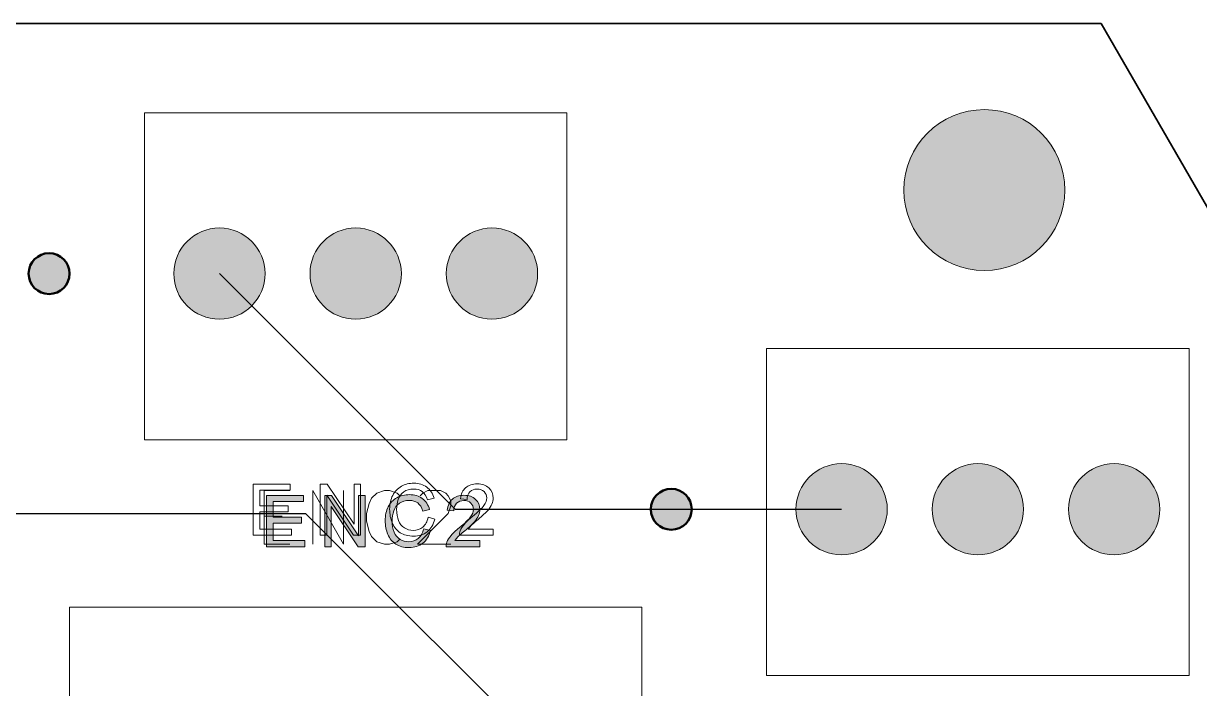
# Model space of a CAD drawing. Header units: inches. Extents: x 0.01 to 2.37, y 0.18 to 2.22.
# Drawn here: x 0.988 to 1.851, y 1.736 to 2.224 of the extents above; entities that cross this region are included whole.
import ezdxf

# ---------------------------------------------------------------- set-up
doc = ezdxf.new("R2010")
doc.units = ezdxf.units.IN
doc.header["$MEASUREMENT"] = 0
doc.layers.add('Layer 1', color=7, linetype='Continuous', lineweight=0)

# ---------------------------------------------------------------- blocks, each defined once
blk = doc.blocks.new('Block_19')
at = {"layer": 'Layer 1', "transparency": 33554687}
h = blk.add_hatch(color=7, dxfattribs=at)
h.dxf.hatch_style = 2
edge = h.paths.add_edge_path()
edge.add_spline(control_points=[(1.13149, 2.04045), (1.13149, 2.04045), (1.30456, 1.86739), (1.30456, 1.86739)], knot_values=[0, 0, 0, 0, 1, 1, 1, 1], degree=3, periodic=0)
edge.add_line((1.30456, 1.86739), (1.13149, 2.04045))
h = blk.add_hatch(color=7, dxfattribs=at)
h.dxf.hatch_style = 2
edge = h.paths.add_edge_path()
edge.add_spline(control_points=[(0.7972, 1.86432), (0.7972, 1.86432), (1.19458, 1.86432), (1.19458, 1.86432)], knot_values=[0, 0, 0, 0, 1, 1, 1, 1], degree=3, periodic=0)
edge.add_line((1.19458, 1.86432), (0.7972, 1.86432))
h = blk.add_hatch(color=7, dxfattribs=at)
h.dxf.hatch_style = 2
edge = h.paths.add_edge_path()
edge.add_spline(control_points=[(1.19458, 1.86432), (1.19458, 1.86432), (1.38149, 1.67741), (1.38149, 1.67741)], knot_values=[0, 0, 0, 0, 1, 1, 1, 1], degree=3, periodic=0)
edge.add_line((1.38149, 1.67741), (1.19458, 1.86432))
h = blk.add_hatch(color=7, dxfattribs=at)
h.dxf.hatch_style = 2
edge = h.paths.add_edge_path()
edge.add_spline(control_points=[(1.30456, 1.86739), (1.30456, 1.86739), (1.58807, 1.86739), (1.58807, 1.86739)], knot_values=[0, 0, 0, 0, 1, 1, 1, 1], degree=3, periodic=0)
edge.add_line((1.58807, 1.86739), (1.30456, 1.86739))
at = {"layer": 'Layer 1', "color": 7, "lineweight": 25}
for points in [[(1.13149, 2.04045), (1.13149, 2.04045), (1.30456, 1.86739), (1.30456, 1.86739)], [(0.7972, 1.86432), (0.7972, 1.86432), (1.19458, 1.86432), (1.19458, 1.86432)], [(1.19458, 1.86432), (1.19458, 1.86432), (1.38149, 1.67741), (1.38149, 1.67741)], [(1.30456, 1.86739), (1.30456, 1.86739), (1.58807, 1.86739), (1.58807, 1.86739)]]:
    blk.add_open_spline(points, degree=3, dxfattribs=at)
blk = doc.blocks.new('Block_1')
at = {"layer": 'Layer 1', "transparency": 33554687}
h = blk.add_hatch(color=7, dxfattribs=at)
h.dxf.hatch_style = 2
edge = h.paths.add_edge_path()
edge.add_arc((1.13149, 2.04045), 0.0335, 0, 360)
h = blk.add_hatch(color=7, dxfattribs=at)
h.dxf.hatch_style = 2
edge = h.paths.add_edge_path()
edge.add_arc((1.23149, 2.04045), 0.0335, 0, 360)
h = blk.add_hatch(color=7, dxfattribs=at)
h.dxf.hatch_style = 2
edge = h.paths.add_edge_path()
edge.add_arc((1.33149, 2.04045), 0.0335, 0, 360)
h = blk.add_hatch(color=7, dxfattribs=at)
h.dxf.hatch_style = 2
edge = h.paths.add_edge_path()
edge.add_arc((1.58807, 1.86739), 0.0335, 0, 360)
h = blk.add_hatch(color=7, dxfattribs=at)
h.dxf.hatch_style = 2
edge = h.paths.add_edge_path()
edge.add_arc((1.68807, 1.86739), 0.0335, 0, 360)
h = blk.add_hatch(color=7, dxfattribs=at)
h.dxf.hatch_style = 2
edge = h.paths.add_edge_path()
edge.add_arc((1.78807, 1.86739), 0.0335, 0, 360)
at = {"layer": 'Layer 1'}
for centre in [(1.13149, 2.04045), (1.23149, 2.04045), (1.33149, 2.04045), (1.58807, 1.86739), (1.68807, 1.86739), (1.78807, 1.86739)]:
    blk.add_circle(centre, 0.0335, dxfattribs=at)
blk.add_blockref('Block_19', (0, 0), dxfattribs=at)
blk = doc.blocks.new('Block_43')
at = {"layer": 'Layer 1', "transparency": 33554687}
h = blk.add_hatch(color=7, dxfattribs=at)
h.dxf.hatch_style = 2
edge = h.paths.add_edge_path()
edge.add_spline(control_points=[(1.16604, 1.83993), (1.16604, 1.83993), (1.16604, 1.8775), (1.16604, 1.8775), (1.16604, 1.8775), (1.19321, 1.8775), (1.19321, 1.8775), (1.19321, 1.8775), (1.19321, 1.87307), (1.19321, 1.87307), (1.19321, 1.87307), (1.17102, 1.87307), (1.17102, 1.87307), (1.17102, 1.87307), (1.17102, 1.86156), (1.17102, 1.86156), (1.17102, 1.86156), (1.1918, 1.86156), (1.1918, 1.86156), (1.1918, 1.86156), (1.1918, 1.85715), (1.1918, 1.85715), (1.1918, 1.85715), (1.17102, 1.85715), (1.17102, 1.85715), (1.17102, 1.85715), (1.17102, 1.84436), (1.17102, 1.84436), (1.17102, 1.84436), (1.19408, 1.84436), (1.19408, 1.84436), (1.19408, 1.84436), (1.19408, 1.83993), (1.19408, 1.83993), (1.19408, 1.83993), (1.16604, 1.83993), (1.16604, 1.83993)], knot_values=[0, 0, 0, 0, 1, 1, 1, 2, 2, 2, 3, 3, 3, 4, 4, 4, 5, 5, 5, 6, 6, 6, 7, 7, 7, 8, 8, 8, 9, 9, 9, 10, 10, 10, 11, 11, 11, 12, 12, 12, 12], degree=3, periodic=0)
h = blk.add_hatch(color=7, dxfattribs=at)
h.dxf.hatch_style = 2
edge = h.paths.add_edge_path()
edge.add_spline(control_points=[(1.20875, 1.83993), (1.20875, 1.83993), (1.20875, 1.8775), (1.20875, 1.8775), (1.20875, 1.8775), (1.21385, 1.8775), (1.21385, 1.8775), (1.21385, 1.8775), (1.23359, 1.848), (1.23359, 1.848), (1.23359, 1.848), (1.23359, 1.8775), (1.23359, 1.8775), (1.23359, 1.8775), (1.23835, 1.8775), (1.23835, 1.8775), (1.23835, 1.8775), (1.23835, 1.83993), (1.23835, 1.83993), (1.23835, 1.83993), (1.23325, 1.83993), (1.23325, 1.83993), (1.23325, 1.83993), (1.21351, 1.86945), (1.21351, 1.86945), (1.21351, 1.86945), (1.21351, 1.83993), (1.21351, 1.83993), (1.21351, 1.83993), (1.20875, 1.83993), (1.20875, 1.83993)], knot_values=[0, 0, 0, 0, 1, 1, 1, 2, 2, 2, 3, 3, 3, 4, 4, 4, 5, 5, 5, 6, 6, 6, 7, 7, 7, 8, 8, 8, 9, 9, 9, 10, 10, 10, 10], degree=3, periodic=0)
h = blk.add_hatch(color=7, dxfattribs=at)
h.dxf.hatch_style = 2
edge = h.paths.add_edge_path()
edge.add_spline(control_points=[(1.28137, 1.8531), (1.28137, 1.8531), (1.28635, 1.85184), (1.28635, 1.85184), (1.28531, 1.84776), (1.28343, 1.84465), (1.28072, 1.8425), (1.27801, 1.84036), (1.2747, 1.83929), (1.27079, 1.83929), (1.26674, 1.83929), (1.26344, 1.84011), (1.2609, 1.84176), (1.25837, 1.84341), (1.25644, 1.84579), (1.25511, 1.84893), (1.2538, 1.85205), (1.25313, 1.85541), (1.25313, 1.859), (1.25313, 1.86291), (1.25388, 1.86632), (1.25537, 1.86924), (1.25686, 1.87215), (1.25899, 1.87436), (1.26176, 1.87588), (1.26451, 1.87739), (1.26755, 1.87814), (1.27086, 1.87814), (1.27463, 1.87814), (1.27779, 1.87719), (1.28035, 1.87527), (1.28292, 1.87336), (1.2847, 1.87067), (1.28571, 1.8672), (1.28571, 1.8672), (1.28082, 1.86604), (1.28082, 1.86604), (1.27993, 1.86878), (1.27867, 1.87077), (1.27702, 1.87202), (1.27536, 1.87327), (1.27327, 1.87389), (1.27077, 1.87389), (1.26788, 1.87389), (1.26546, 1.8732), (1.26352, 1.87181), (1.26158, 1.87043), (1.26023, 1.86857), (1.25944, 1.86624), (1.25865, 1.86391), (1.25826, 1.8615), (1.25826, 1.85902), (1.25826, 1.85582), (1.25872, 1.85304), (1.25966, 1.85066), (1.26058, 1.84827), (1.26203, 1.84649), (1.264, 1.84531), (1.26596, 1.84413), (1.26809, 1.84354), (1.27039, 1.84354), (1.27317, 1.84354), (1.27553, 1.84434), (1.27745, 1.84595), (1.27938, 1.84756), (1.28069, 1.84994), (1.28137, 1.8531)], knot_values=[0, 0, 0, 0, 1, 1, 1, 2, 2, 2, 3, 3, 3, 4, 4, 4, 5, 5, 5, 6, 6, 6, 7, 7, 7, 8, 8, 8, 9, 9, 9, 10, 10, 10, 11, 11, 11, 12, 12, 12, 13, 13, 13, 14, 14, 14, 15, 15, 15, 16, 16, 16, 17, 17, 17, 18, 18, 18, 19, 19, 19, 20, 20, 20, 21, 21, 21, 22, 22, 22, 22], degree=3, periodic=0)
h = blk.add_hatch(color=7, dxfattribs=at)
h.dxf.hatch_style = 2
edge = h.paths.add_edge_path()
edge.add_spline(control_points=[(1.3227, 1.84436), (1.3227, 1.84436), (1.3227, 1.83993), (1.3227, 1.83993), (1.3227, 1.83993), (1.29787, 1.83993), (1.29787, 1.83993), (1.29784, 1.84104), (1.29801, 1.8421), (1.29841, 1.84313), (1.29903, 1.84482), (1.30005, 1.84649), (1.30145, 1.84813), (1.30283, 1.84977), (1.30485, 1.85167), (1.30748, 1.85382), (1.31156, 1.85717), (1.31432, 1.85982), (1.31576, 1.86178), (1.31719, 1.86373), (1.31791, 1.86558), (1.31791, 1.86733), (1.31791, 1.86916), (1.31726, 1.8707), (1.31595, 1.87195), (1.31464, 1.87321), (1.31293, 1.87384), (1.31083, 1.87384), (1.30862, 1.87384), (1.30684, 1.87317), (1.3055, 1.87184), (1.30417, 1.87051), (1.30349, 1.86866), (1.30348, 1.8663), (1.30348, 1.8663), (1.29873, 1.86679), (1.29873, 1.86679), (1.29906, 1.87032), (1.30028, 1.87302), (1.30241, 1.87487), (1.30452, 1.87673), (1.30737, 1.87765), (1.31094, 1.87765), (1.31455, 1.87765), (1.3174, 1.87666), (1.3195, 1.87466), (1.3216, 1.87266), (1.32266, 1.87018), (1.32266, 1.86722), (1.32266, 1.86572), (1.32235, 1.86424), (1.32172, 1.86279), (1.32111, 1.86134), (1.3201, 1.85981), (1.31867, 1.8582), (1.31723, 1.8566), (1.31487, 1.85439), (1.31155, 1.85159), (1.30878, 1.84927), (1.30701, 1.84769), (1.30622, 1.84686), (1.30543, 1.84603), (1.30478, 1.8452), (1.30428, 1.84436), (1.30428, 1.84436), (1.3227, 1.84436), (1.3227, 1.84436)], knot_values=[0, 0, 0, 0, 1, 1, 1, 2, 2, 2, 3, 3, 3, 4, 4, 4, 5, 5, 5, 6, 6, 6, 7, 7, 7, 8, 8, 8, 9, 9, 9, 10, 10, 10, 11, 11, 11, 12, 12, 12, 13, 13, 13, 14, 14, 14, 15, 15, 15, 16, 16, 16, 17, 17, 17, 18, 18, 18, 19, 19, 19, 20, 20, 20, 21, 21, 21, 22, 22, 22, 22], degree=3, periodic=0)
at = {"layer": 'Layer 1'}
for points, knots in [([(1.16604, 1.83993), (1.16604, 1.83993), (1.16604, 1.8775), (1.16604, 1.8775), (1.16604, 1.8775), (1.19321, 1.8775), (1.19321, 1.8775), (1.19321, 1.8775), (1.19321, 1.87307), (1.19321, 1.87307), (1.19321, 1.87307), (1.17102, 1.87307), (1.17102, 1.87307), (1.17102, 1.87307), (1.17102, 1.86156), (1.17102, 1.86156), (1.17102, 1.86156), (1.1918, 1.86156), (1.1918, 1.86156), (1.1918, 1.86156), (1.1918, 1.85715), (1.1918, 1.85715), (1.1918, 1.85715), (1.17102, 1.85715), (1.17102, 1.85715), (1.17102, 1.85715), (1.17102, 1.84436), (1.17102, 1.84436), (1.17102, 1.84436), (1.19408, 1.84436), (1.19408, 1.84436), (1.19408, 1.84436), (1.19408, 1.83993), (1.19408, 1.83993), (1.19408, 1.83993), (1.16604, 1.83993), (1.16604, 1.83993)], [0, 0, 0, 0, 1, 1, 1, 2, 2, 2, 3, 3, 3, 4, 4, 4, 5, 5, 5, 6, 6, 6, 7, 7, 7, 8, 8, 8, 9, 9, 9, 10, 10, 10, 11, 11, 11, 12, 12, 12, 12]), ([(1.20875, 1.83993), (1.20875, 1.83993), (1.20875, 1.8775), (1.20875, 1.8775), (1.20875, 1.8775), (1.21385, 1.8775), (1.21385, 1.8775), (1.21385, 1.8775), (1.23359, 1.848), (1.23359, 1.848), (1.23359, 1.848), (1.23359, 1.8775), (1.23359, 1.8775), (1.23359, 1.8775), (1.23835, 1.8775), (1.23835, 1.8775), (1.23835, 1.8775), (1.23835, 1.83993), (1.23835, 1.83993), (1.23835, 1.83993), (1.23325, 1.83993), (1.23325, 1.83993), (1.23325, 1.83993), (1.21351, 1.86945), (1.21351, 1.86945), (1.21351, 1.86945), (1.21351, 1.83993), (1.21351, 1.83993), (1.21351, 1.83993), (1.20875, 1.83993), (1.20875, 1.83993)], [0, 0, 0, 0, 1, 1, 1, 2, 2, 2, 3, 3, 3, 4, 4, 4, 5, 5, 5, 6, 6, 6, 7, 7, 7, 8, 8, 8, 9, 9, 9, 10, 10, 10, 10]), ([(1.28137, 1.8531), (1.28137, 1.8531), (1.28635, 1.85184), (1.28635, 1.85184), (1.28531, 1.84776), (1.28343, 1.84465), (1.28072, 1.8425), (1.27801, 1.84036), (1.2747, 1.83929), (1.27079, 1.83929), (1.26674, 1.83929), (1.26344, 1.84011), (1.2609, 1.84176), (1.25837, 1.84341), (1.25644, 1.84579), (1.25511, 1.84893), (1.2538, 1.85205), (1.25313, 1.85541), (1.25313, 1.859), (1.25313, 1.86291), (1.25388, 1.86632), (1.25537, 1.86924), (1.25686, 1.87215), (1.25899, 1.87436), (1.26176, 1.87588), (1.26451, 1.87739), (1.26755, 1.87814), (1.27086, 1.87814), (1.27463, 1.87814), (1.27779, 1.87719), (1.28035, 1.87527), (1.28292, 1.87336), (1.2847, 1.87067), (1.28571, 1.8672), (1.28571, 1.8672), (1.28082, 1.86604), (1.28082, 1.86604), (1.27993, 1.86878), (1.27867, 1.87077), (1.27702, 1.87202), (1.27536, 1.87327), (1.27327, 1.87389), (1.27077, 1.87389), (1.26788, 1.87389), (1.26546, 1.8732), (1.26352, 1.87181), (1.26158, 1.87043), (1.26023, 1.86857), (1.25944, 1.86624), (1.25865, 1.86391), (1.25826, 1.8615), (1.25826, 1.85902), (1.25826, 1.85582), (1.25872, 1.85304), (1.25966, 1.85066), (1.26058, 1.84827), (1.26203, 1.84649), (1.264, 1.84531), (1.26596, 1.84413), (1.26809, 1.84354), (1.27039, 1.84354), (1.27317, 1.84354), (1.27553, 1.84434), (1.27745, 1.84595), (1.27938, 1.84756), (1.28069, 1.84994), (1.28137, 1.8531)], [0, 0, 0, 0, 1, 1, 1, 2, 2, 2, 3, 3, 3, 4, 4, 4, 5, 5, 5, 6, 6, 6, 7, 7, 7, 8, 8, 8, 9, 9, 9, 10, 10, 10, 11, 11, 11, 12, 12, 12, 13, 13, 13, 14, 14, 14, 15, 15, 15, 16, 16, 16, 17, 17, 17, 18, 18, 18, 19, 19, 19, 20, 20, 20, 21, 21, 21, 22, 22, 22, 22]), ([(1.3227, 1.84436), (1.3227, 1.84436), (1.3227, 1.83993), (1.3227, 1.83993), (1.3227, 1.83993), (1.29787, 1.83993), (1.29787, 1.83993), (1.29784, 1.84104), (1.29801, 1.8421), (1.29841, 1.84313), (1.29903, 1.84482), (1.30005, 1.84649), (1.30145, 1.84813), (1.30283, 1.84977), (1.30485, 1.85167), (1.30748, 1.85382), (1.31156, 1.85717), (1.31432, 1.85982), (1.31576, 1.86178), (1.31719, 1.86373), (1.31791, 1.86558), (1.31791, 1.86733), (1.31791, 1.86916), (1.31726, 1.8707), (1.31595, 1.87195), (1.31464, 1.87321), (1.31293, 1.87384), (1.31083, 1.87384), (1.30862, 1.87384), (1.30684, 1.87317), (1.3055, 1.87184), (1.30417, 1.87051), (1.30349, 1.86866), (1.30348, 1.8663), (1.30348, 1.8663), (1.29873, 1.86679), (1.29873, 1.86679), (1.29906, 1.87032), (1.30028, 1.87302), (1.30241, 1.87487), (1.30452, 1.87673), (1.30737, 1.87765), (1.31094, 1.87765), (1.31455, 1.87765), (1.3174, 1.87666), (1.3195, 1.87466), (1.3216, 1.87266), (1.32266, 1.87018), (1.32266, 1.86722), (1.32266, 1.86572), (1.32235, 1.86424), (1.32172, 1.86279), (1.32111, 1.86134), (1.3201, 1.85981), (1.31867, 1.8582), (1.31723, 1.8566), (1.31487, 1.85439), (1.31155, 1.85159), (1.30878, 1.84927), (1.30701, 1.84769), (1.30622, 1.84686), (1.30543, 1.84603), (1.30478, 1.8452), (1.30428, 1.84436), (1.30428, 1.84436), (1.3227, 1.84436), (1.3227, 1.84436)], [0, 0, 0, 0, 1, 1, 1, 2, 2, 2, 3, 3, 3, 4, 4, 4, 5, 5, 5, 6, 6, 6, 7, 7, 7, 8, 8, 8, 9, 9, 9, 10, 10, 10, 11, 11, 11, 12, 12, 12, 13, 13, 13, 14, 14, 14, 15, 15, 15, 16, 16, 16, 17, 17, 17, 18, 18, 18, 19, 19, 19, 20, 20, 20, 21, 21, 21, 22, 22, 22, 22])]:
    blk.add_open_spline(points, degree=3, knots=knots, dxfattribs=at)
blk = doc.blocks.new('Block_42')
at = {"layer": 'Layer 1'}
blk.add_blockref('Block_43', (0, 0), dxfattribs=at)
blk = doc.blocks.new('Block_45')
at = {"layer": 'Layer 1', "color": 7, "lineweight": 15}
for points, knots in [([(1.15628, 1.84831), (1.15628, 1.84831), (1.15628, 1.88589), (1.15628, 1.88589), (1.15628, 1.88589), (1.18344, 1.88589), (1.18344, 1.88589), (1.18344, 1.88589), (1.18344, 1.88145), (1.18344, 1.88145), (1.18344, 1.88145), (1.16125, 1.88145), (1.16125, 1.88145), (1.16125, 1.88145), (1.16125, 1.86994), (1.16125, 1.86994), (1.16125, 1.86994), (1.18203, 1.86994), (1.18203, 1.86994), (1.18203, 1.86994), (1.18203, 1.86554), (1.18203, 1.86554), (1.18203, 1.86554), (1.16125, 1.86554), (1.16125, 1.86554), (1.16125, 1.86554), (1.16125, 1.85274), (1.16125, 1.85274), (1.16125, 1.85274), (1.18431, 1.85274), (1.18431, 1.85274), (1.18431, 1.85274), (1.18431, 1.84831), (1.18431, 1.84831), (1.18431, 1.84831), (1.15628, 1.84831), (1.15628, 1.84831)], [0, 0, 0, 0, 1, 1, 1, 2, 2, 2, 3, 3, 3, 4, 4, 4, 5, 5, 5, 6, 6, 6, 7, 7, 7, 8, 8, 8, 9, 9, 9, 10, 10, 10, 11, 11, 11, 12, 12, 12, 12]), ([(1.2055, 1.84831), (1.2055, 1.84831), (1.2055, 1.88589), (1.2055, 1.88589), (1.2055, 1.88589), (1.2106, 1.88589), (1.2106, 1.88589), (1.2106, 1.88589), (1.23033, 1.85639), (1.23033, 1.85639), (1.23033, 1.85639), (1.23033, 1.88589), (1.23033, 1.88589), (1.23033, 1.88589), (1.23509, 1.88589), (1.23509, 1.88589), (1.23509, 1.88589), (1.23509, 1.84831), (1.23509, 1.84831), (1.23509, 1.84831), (1.22999, 1.84831), (1.22999, 1.84831), (1.22999, 1.84831), (1.21026, 1.87784), (1.21026, 1.87784), (1.21026, 1.87784), (1.21026, 1.84831), (1.21026, 1.84831), (1.21026, 1.84831), (1.2055, 1.84831), (1.2055, 1.84831)], [0, 0, 0, 0, 1, 1, 1, 2, 2, 2, 3, 3, 3, 4, 4, 4, 5, 5, 5, 6, 6, 6, 7, 7, 7, 8, 8, 8, 9, 9, 9, 10, 10, 10, 10]), ([(1.28463, 1.86149), (1.28463, 1.86149), (1.28961, 1.86023), (1.28961, 1.86023), (1.28856, 1.85614), (1.28669, 1.85303), (1.28398, 1.85089), (1.28126, 1.84874), (1.27795, 1.84767), (1.27405, 1.84767), (1.26999, 1.84767), (1.2667, 1.84849), (1.26416, 1.85014), (1.26162, 1.85179), (1.2597, 1.85418), (1.25837, 1.85731), (1.25705, 1.86044), (1.25639, 1.86379), (1.25639, 1.86738), (1.25639, 1.87129), (1.25713, 1.8747), (1.25863, 1.87762), (1.26012, 1.88053), (1.26225, 1.88275), (1.26501, 1.88426), (1.26777, 1.88577), (1.27081, 1.88652), (1.27412, 1.88652), (1.27789, 1.88652), (1.28105, 1.88557), (1.28361, 1.88366), (1.28617, 1.88174), (1.28795, 1.87905), (1.28897, 1.87558), (1.28897, 1.87558), (1.28407, 1.87443), (1.28407, 1.87443), (1.28319, 1.87716), (1.28193, 1.87915), (1.28027, 1.8804), (1.27862, 1.88165), (1.27653, 1.88227), (1.27402, 1.88227), (1.27113, 1.88227), (1.26872, 1.88158), (1.26678, 1.8802), (1.26484, 1.87881), (1.26348, 1.87696), (1.2627, 1.87462), (1.26191, 1.87229), (1.26152, 1.86988), (1.26152, 1.86741), (1.26152, 1.86421), (1.26198, 1.86142), (1.26291, 1.85904), (1.26383, 1.85665), (1.26529, 1.85487), (1.26725, 1.85369), (1.26922, 1.85251), (1.27135, 1.85192), (1.27364, 1.85192), (1.27642, 1.85192), (1.27878, 1.85272), (1.28071, 1.85433), (1.28263, 1.85594), (1.28395, 1.85832), (1.28463, 1.86149)], [0, 0, 0, 0, 1, 1, 1, 2, 2, 2, 3, 3, 3, 4, 4, 4, 5, 5, 5, 6, 6, 6, 7, 7, 7, 8, 8, 8, 9, 9, 9, 10, 10, 10, 11, 11, 11, 12, 12, 12, 13, 13, 13, 14, 14, 14, 15, 15, 15, 16, 16, 16, 17, 17, 17, 18, 18, 18, 19, 19, 19, 20, 20, 20, 21, 21, 21, 22, 22, 22, 22]), ([(1.33247, 1.85274), (1.33247, 1.85274), (1.33247, 1.84831), (1.33247, 1.84831), (1.33247, 1.84831), (1.30763, 1.84831), (1.30763, 1.84831), (1.3076, 1.84942), (1.30778, 1.85049), (1.30817, 1.85151), (1.3088, 1.85321), (1.30981, 1.85487), (1.31121, 1.85651), (1.31259, 1.85815), (1.31462, 1.86005), (1.31725, 1.8622), (1.32133, 1.86555), (1.32408, 1.8682), (1.32552, 1.87016), (1.32696, 1.87211), (1.32768, 1.87396), (1.32768, 1.87571), (1.32768, 1.87754), (1.32703, 1.87908), (1.32571, 1.88033), (1.32441, 1.88159), (1.3227, 1.88222), (1.3206, 1.88222), (1.31839, 1.88222), (1.31661, 1.88155), (1.31527, 1.88022), (1.31394, 1.87889), (1.31326, 1.87704), (1.31325, 1.87468), (1.31325, 1.87468), (1.3085, 1.87517), (1.3085, 1.87517), (1.30882, 1.87871), (1.31005, 1.8814), (1.31217, 1.88326), (1.31429, 1.88511), (1.31714, 1.88604), (1.32071, 1.88604), (1.32431, 1.88604), (1.32716, 1.88504), (1.32926, 1.88304), (1.33137, 1.88104), (1.33242, 1.87856), (1.33242, 1.87561), (1.33242, 1.8741), (1.33211, 1.87262), (1.33149, 1.87117), (1.33088, 1.86972), (1.32986, 1.86819), (1.32844, 1.86659), (1.327, 1.86498), (1.32464, 1.86277), (1.32132, 1.85997), (1.31855, 1.85765), (1.31677, 1.85607), (1.31599, 1.85524), (1.3152, 1.85441), (1.31455, 1.85358), (1.31405, 1.85274), (1.31405, 1.85274), (1.33247, 1.85274), (1.33247, 1.85274)], [0, 0, 0, 0, 1, 1, 1, 2, 2, 2, 3, 3, 3, 4, 4, 4, 5, 5, 5, 6, 6, 6, 7, 7, 7, 8, 8, 8, 9, 9, 9, 10, 10, 10, 11, 11, 11, 12, 12, 12, 13, 13, 13, 14, 14, 14, 15, 15, 15, 16, 16, 16, 17, 17, 17, 18, 18, 18, 19, 19, 19, 20, 20, 20, 21, 21, 21, 22, 22, 22, 22])]:
    blk.add_open_spline(points, degree=3, knots=knots, dxfattribs=at)
blk = doc.blocks.new('Block_44')
at = {"layer": 'Layer 1'}
blk.add_blockref('Block_45', (0, 0), dxfattribs=at)
blk = doc.blocks.new('Block_46')
at = {"layer": 'Layer 1', "transparency": 33554687}
h = blk.add_hatch(color=7, dxfattribs=at)
h.dxf.hatch_style = 2
edge = h.paths.add_edge_path()
edge.add_spline(control_points=[(1.16442, 1.84169), (1.16442, 1.84169), (1.16442, 1.88106), (1.16442, 1.88106)], knot_values=[0, 0, 0, 0, 1, 1, 1, 1], degree=3, periodic=0)
edge.add_line((1.16442, 1.88106), (1.16442, 1.84169))
h = blk.add_hatch(color=7, dxfattribs=at)
h.dxf.hatch_style = 2
edge = h.paths.add_edge_path()
edge.add_spline(control_points=[(1.16442, 1.88106), (1.16442, 1.88106), (1.18317, 1.88106), (1.18317, 1.88106)], knot_values=[0, 0, 0, 0, 1, 1, 1, 1], degree=3, periodic=0)
edge.add_line((1.18317, 1.88106), (1.16442, 1.88106))
h = blk.add_hatch(color=7, dxfattribs=at)
h.dxf.hatch_style = 2
edge = h.paths.add_edge_path()
edge.add_spline(control_points=[(1.20004, 1.84169), (1.20004, 1.84169), (1.20004, 1.88106), (1.20004, 1.88106)], knot_values=[0, 0, 0, 0, 1, 1, 1, 1], degree=3, periodic=0)
edge.add_line((1.20004, 1.88106), (1.20004, 1.84169))
h = blk.add_hatch(color=7, dxfattribs=at)
h.dxf.hatch_style = 2
edge = h.paths.add_edge_path()
edge.add_spline(control_points=[(1.20004, 1.88106), (1.20004, 1.88106), (1.22254, 1.84169), (1.22254, 1.84169)], knot_values=[0, 0, 0, 0, 1, 1, 1, 1], degree=3, periodic=0)
edge.add_line((1.22254, 1.84169), (1.20004, 1.88106))
h = blk.add_hatch(color=7, dxfattribs=at)
h.dxf.hatch_style = 2
edge = h.paths.add_edge_path()
edge.add_spline(control_points=[(1.22254, 1.84169), (1.22254, 1.84169), (1.22254, 1.88106), (1.22254, 1.88106)], knot_values=[0, 0, 0, 0, 1, 1, 1, 1], degree=3, periodic=0)
edge.add_line((1.22254, 1.88106), (1.22254, 1.84169))
h = blk.add_hatch(color=7, dxfattribs=at)
h.dxf.hatch_style = 2
edge = h.paths.add_edge_path()
edge.add_spline(control_points=[(1.24128, 1.87169), (1.24128, 1.87169), (1.24316, 1.87543), (1.24316, 1.87543)], knot_values=[0, 0, 0, 0, 1, 1, 1, 1], degree=3, periodic=0)
edge.add_line((1.24316, 1.87543), (1.24128, 1.87169))
h = blk.add_hatch(color=7, dxfattribs=at)
h.dxf.hatch_style = 2
edge = h.paths.add_edge_path()
edge.add_spline(control_points=[(1.24316, 1.87543), (1.24316, 1.87543), (1.24691, 1.87919), (1.24691, 1.87919)], knot_values=[0, 0, 0, 0, 1, 1, 1, 1], degree=3, periodic=0)
edge.add_line((1.24691, 1.87919), (1.24316, 1.87543))
h = blk.add_hatch(color=7, dxfattribs=at)
h.dxf.hatch_style = 2
edge = h.paths.add_edge_path()
edge.add_spline(control_points=[(1.24691, 1.87919), (1.24691, 1.87919), (1.25253, 1.88106), (1.25253, 1.88106)], knot_values=[0, 0, 0, 0, 1, 1, 1, 1], degree=3, periodic=0)
edge.add_line((1.25253, 1.88106), (1.24691, 1.87919))
h = blk.add_hatch(color=7, dxfattribs=at)
h.dxf.hatch_style = 2
edge = h.paths.add_edge_path()
edge.add_spline(control_points=[(1.25253, 1.88106), (1.25253, 1.88106), (1.25628, 1.88106), (1.25628, 1.88106)], knot_values=[0, 0, 0, 0, 1, 1, 1, 1], degree=3, periodic=0)
edge.add_line((1.25628, 1.88106), (1.25253, 1.88106))
h = blk.add_hatch(color=7, dxfattribs=at)
h.dxf.hatch_style = 2
edge = h.paths.add_edge_path()
edge.add_spline(control_points=[(1.25628, 1.88106), (1.25628, 1.88106), (1.26191, 1.87919), (1.26191, 1.87919)], knot_values=[0, 0, 0, 0, 1, 1, 1, 1], degree=3, periodic=0)
edge.add_line((1.26191, 1.87919), (1.25628, 1.88106))
h = blk.add_hatch(color=7, dxfattribs=at)
h.dxf.hatch_style = 2
edge = h.paths.add_edge_path()
edge.add_spline(control_points=[(1.26191, 1.87919), (1.26191, 1.87919), (1.26378, 1.87731), (1.26378, 1.87731)], knot_values=[0, 0, 0, 0, 1, 1, 1, 1], degree=3, periodic=0)
edge.add_line((1.26378, 1.87731), (1.26191, 1.87919))
h = blk.add_hatch(color=7, dxfattribs=at)
h.dxf.hatch_style = 2
edge = h.paths.add_edge_path()
edge.add_spline(control_points=[(1.27878, 1.87731), (1.27878, 1.87731), (1.28065, 1.87919), (1.28065, 1.87919)], knot_values=[0, 0, 0, 0, 1, 1, 1, 1], degree=3, periodic=0)
edge.add_line((1.28065, 1.87919), (1.27878, 1.87731))
h = blk.add_hatch(color=7, dxfattribs=at)
h.dxf.hatch_style = 2
edge = h.paths.add_edge_path()
edge.add_spline(control_points=[(1.28065, 1.87919), (1.28065, 1.87919), (1.28441, 1.88106), (1.28441, 1.88106)], knot_values=[0, 0, 0, 0, 1, 1, 1, 1], degree=3, periodic=0)
edge.add_line((1.28441, 1.88106), (1.28065, 1.87919))
h = blk.add_hatch(color=7, dxfattribs=at)
h.dxf.hatch_style = 2
edge = h.paths.add_edge_path()
edge.add_spline(control_points=[(1.28441, 1.88106), (1.28441, 1.88106), (1.29378, 1.88106), (1.29378, 1.88106)], knot_values=[0, 0, 0, 0, 1, 1, 1, 1], degree=3, periodic=0)
edge.add_line((1.29378, 1.88106), (1.28441, 1.88106))
h = blk.add_hatch(color=7, dxfattribs=at)
h.dxf.hatch_style = 2
edge = h.paths.add_edge_path()
edge.add_spline(control_points=[(1.29378, 1.88106), (1.29378, 1.88106), (1.29753, 1.87919), (1.29753, 1.87919)], knot_values=[0, 0, 0, 0, 1, 1, 1, 1], degree=3, periodic=0)
edge.add_line((1.29753, 1.87919), (1.29378, 1.88106))
h = blk.add_hatch(color=7, dxfattribs=at)
h.dxf.hatch_style = 2
edge = h.paths.add_edge_path()
edge.add_spline(control_points=[(1.29753, 1.87919), (1.29753, 1.87919), (1.2994, 1.87731), (1.2994, 1.87731)], knot_values=[0, 0, 0, 0, 1, 1, 1, 1], degree=3, periodic=0)
edge.add_line((1.2994, 1.87731), (1.29753, 1.87919))
h = blk.add_hatch(color=7, dxfattribs=at)
h.dxf.hatch_style = 2
edge = h.paths.add_edge_path()
edge.add_spline(control_points=[(1.2994, 1.87731), (1.2994, 1.87731), (1.30128, 1.87356), (1.30128, 1.87356)], knot_values=[0, 0, 0, 0, 1, 1, 1, 1], degree=3, periodic=0)
edge.add_line((1.30128, 1.87356), (1.2994, 1.87731))
h = blk.add_hatch(color=7, dxfattribs=at)
h.dxf.hatch_style = 2
edge = h.paths.add_edge_path()
edge.add_spline(control_points=[(1.30128, 1.87356), (1.30128, 1.87356), (1.30128, 1.86981), (1.30128, 1.86981)], knot_values=[0, 0, 0, 0, 1, 1, 1, 1], degree=3, periodic=0)
edge.add_line((1.30128, 1.86981), (1.30128, 1.87356))
h = blk.add_hatch(color=7, dxfattribs=at)
h.dxf.hatch_style = 2
edge = h.paths.add_edge_path()
edge.add_spline(control_points=[(1.23941, 1.86419), (1.23941, 1.86419), (1.24128, 1.87169), (1.24128, 1.87169)], knot_values=[0, 0, 0, 0, 1, 1, 1, 1], degree=3, periodic=0)
edge.add_line((1.24128, 1.87169), (1.23941, 1.86419))
h = blk.add_hatch(color=7, dxfattribs=at)
h.dxf.hatch_style = 2
edge = h.paths.add_edge_path()
edge.add_spline(control_points=[(1.23941, 1.85856), (1.23941, 1.85856), (1.23941, 1.86419), (1.23941, 1.86419)], knot_values=[0, 0, 0, 0, 1, 1, 1, 1], degree=3, periodic=0)
edge.add_line((1.23941, 1.86419), (1.23941, 1.85856))
h = blk.add_hatch(color=7, dxfattribs=at)
h.dxf.hatch_style = 2
edge = h.paths.add_edge_path()
edge.add_spline(control_points=[(1.2994, 1.86419), (1.2994, 1.86419), (1.27691, 1.84169), (1.27691, 1.84169)], knot_values=[0, 0, 0, 0, 1, 1, 1, 1], degree=3, periodic=0)
edge.add_line((1.27691, 1.84169), (1.2994, 1.86419))
h = blk.add_hatch(color=7, dxfattribs=at)
h.dxf.hatch_style = 2
edge = h.paths.add_edge_path()
edge.add_spline(control_points=[(1.30128, 1.86981), (1.30128, 1.86981), (1.2994, 1.86419), (1.2994, 1.86419)], knot_values=[0, 0, 0, 0, 1, 1, 1, 1], degree=3, periodic=0)
edge.add_line((1.2994, 1.86419), (1.30128, 1.86981))
h = blk.add_hatch(color=7, dxfattribs=at)
h.dxf.hatch_style = 2
edge = h.paths.add_edge_path()
edge.add_spline(control_points=[(1.16442, 1.86231), (1.16442, 1.86231), (1.17754, 1.86231), (1.17754, 1.86231)], knot_values=[0, 0, 0, 0, 1, 1, 1, 1], degree=3, periodic=0)
edge.add_line((1.17754, 1.86231), (1.16442, 1.86231))
h = blk.add_hatch(color=7, dxfattribs=at)
h.dxf.hatch_style = 2
edge = h.paths.add_edge_path()
edge.add_spline(control_points=[(1.24128, 1.85106), (1.24128, 1.85106), (1.23941, 1.85856), (1.23941, 1.85856)], knot_values=[0, 0, 0, 0, 1, 1, 1, 1], degree=3, periodic=0)
edge.add_line((1.23941, 1.85856), (1.24128, 1.85106))
h = blk.add_hatch(color=7, dxfattribs=at)
h.dxf.hatch_style = 2
edge = h.paths.add_edge_path()
edge.add_spline(control_points=[(1.24316, 1.84731), (1.24316, 1.84731), (1.24128, 1.85106), (1.24128, 1.85106)], knot_values=[0, 0, 0, 0, 1, 1, 1, 1], degree=3, periodic=0)
edge.add_line((1.24128, 1.85106), (1.24316, 1.84731))
h = blk.add_hatch(color=7, dxfattribs=at)
h.dxf.hatch_style = 2
edge = h.paths.add_edge_path()
edge.add_spline(control_points=[(1.24691, 1.84356), (1.24691, 1.84356), (1.24316, 1.84731), (1.24316, 1.84731)], knot_values=[0, 0, 0, 0, 1, 1, 1, 1], degree=3, periodic=0)
edge.add_line((1.24316, 1.84731), (1.24691, 1.84356))
h = blk.add_hatch(color=7, dxfattribs=at)
h.dxf.hatch_style = 2
edge = h.paths.add_edge_path()
edge.add_spline(control_points=[(1.18317, 1.84169), (1.18317, 1.84169), (1.16442, 1.84169), (1.16442, 1.84169)], knot_values=[0, 0, 0, 0, 1, 1, 1, 1], degree=3, periodic=0)
edge.add_line((1.16442, 1.84169), (1.18317, 1.84169))
h = blk.add_hatch(color=7, dxfattribs=at)
h.dxf.hatch_style = 2
edge = h.paths.add_edge_path()
edge.add_spline(control_points=[(1.25253, 1.84169), (1.25253, 1.84169), (1.24691, 1.84356), (1.24691, 1.84356)], knot_values=[0, 0, 0, 0, 1, 1, 1, 1], degree=3, periodic=0)
edge.add_line((1.24691, 1.84356), (1.25253, 1.84169))
h = blk.add_hatch(color=7, dxfattribs=at)
h.dxf.hatch_style = 2
edge = h.paths.add_edge_path()
edge.add_spline(control_points=[(1.25628, 1.84169), (1.25628, 1.84169), (1.25253, 1.84169), (1.25253, 1.84169)], knot_values=[0, 0, 0, 0, 1, 1, 1, 1], degree=3, periodic=0)
edge.add_line((1.25253, 1.84169), (1.25628, 1.84169))
h = blk.add_hatch(color=7, dxfattribs=at)
h.dxf.hatch_style = 2
edge = h.paths.add_edge_path()
edge.add_spline(control_points=[(1.26191, 1.84356), (1.26191, 1.84356), (1.25628, 1.84169), (1.25628, 1.84169)], knot_values=[0, 0, 0, 0, 1, 1, 1, 1], degree=3, periodic=0)
edge.add_line((1.25628, 1.84169), (1.26191, 1.84356))
h = blk.add_hatch(color=7, dxfattribs=at)
h.dxf.hatch_style = 2
edge = h.paths.add_edge_path()
edge.add_spline(control_points=[(1.26378, 1.84544), (1.26378, 1.84544), (1.26191, 1.84356), (1.26191, 1.84356)], knot_values=[0, 0, 0, 0, 1, 1, 1, 1], degree=3, periodic=0)
edge.add_line((1.26191, 1.84356), (1.26378, 1.84544))
h = blk.add_hatch(color=7, dxfattribs=at)
h.dxf.hatch_style = 2
edge = h.paths.add_edge_path()
edge.add_spline(control_points=[(1.27691, 1.84169), (1.27691, 1.84169), (1.30128, 1.84169), (1.30128, 1.84169)], knot_values=[0, 0, 0, 0, 1, 1, 1, 1], degree=3, periodic=0)
edge.add_line((1.30128, 1.84169), (1.27691, 1.84169))
at = {"layer": 'Layer 1', "color": 7, "lineweight": 15}
for points in [[(1.16442, 1.84169), (1.16442, 1.84169), (1.16442, 1.88106), (1.16442, 1.88106)], [(1.16442, 1.88106), (1.16442, 1.88106), (1.18317, 1.88106), (1.18317, 1.88106)], [(1.20004, 1.84169), (1.20004, 1.84169), (1.20004, 1.88106), (1.20004, 1.88106)], [(1.20004, 1.88106), (1.20004, 1.88106), (1.22254, 1.84169), (1.22254, 1.84169)], [(1.22254, 1.84169), (1.22254, 1.84169), (1.22254, 1.88106), (1.22254, 1.88106)], [(1.24128, 1.87169), (1.24128, 1.87169), (1.24316, 1.87543), (1.24316, 1.87543)], [(1.24316, 1.87543), (1.24316, 1.87543), (1.24691, 1.87919), (1.24691, 1.87919)], [(1.24691, 1.87919), (1.24691, 1.87919), (1.25253, 1.88106), (1.25253, 1.88106)], [(1.25253, 1.88106), (1.25253, 1.88106), (1.25628, 1.88106), (1.25628, 1.88106)], [(1.25628, 1.88106), (1.25628, 1.88106), (1.26191, 1.87919), (1.26191, 1.87919)], [(1.26191, 1.87919), (1.26191, 1.87919), (1.26378, 1.87731), (1.26378, 1.87731)], [(1.27878, 1.87731), (1.27878, 1.87731), (1.28065, 1.87919), (1.28065, 1.87919)], [(1.28065, 1.87919), (1.28065, 1.87919), (1.28441, 1.88106), (1.28441, 1.88106)], [(1.28441, 1.88106), (1.28441, 1.88106), (1.29378, 1.88106), (1.29378, 1.88106)], [(1.29378, 1.88106), (1.29378, 1.88106), (1.29753, 1.87919), (1.29753, 1.87919)], [(1.29753, 1.87919), (1.29753, 1.87919), (1.2994, 1.87731), (1.2994, 1.87731)], [(1.2994, 1.87731), (1.2994, 1.87731), (1.30128, 1.87356), (1.30128, 1.87356)], [(1.30128, 1.87356), (1.30128, 1.87356), (1.30128, 1.86981), (1.30128, 1.86981)], [(1.23941, 1.86419), (1.23941, 1.86419), (1.24128, 1.87169), (1.24128, 1.87169)], [(1.23941, 1.85856), (1.23941, 1.85856), (1.23941, 1.86419), (1.23941, 1.86419)], [(1.2994, 1.86419), (1.2994, 1.86419), (1.27691, 1.84169), (1.27691, 1.84169)], [(1.30128, 1.86981), (1.30128, 1.86981), (1.2994, 1.86419), (1.2994, 1.86419)], [(1.16442, 1.86231), (1.16442, 1.86231), (1.17754, 1.86231), (1.17754, 1.86231)], [(1.24128, 1.85106), (1.24128, 1.85106), (1.23941, 1.85856), (1.23941, 1.85856)], [(1.24316, 1.84731), (1.24316, 1.84731), (1.24128, 1.85106), (1.24128, 1.85106)], [(1.24691, 1.84356), (1.24691, 1.84356), (1.24316, 1.84731), (1.24316, 1.84731)], [(1.18317, 1.84169), (1.18317, 1.84169), (1.16442, 1.84169), (1.16442, 1.84169)], [(1.25253, 1.84169), (1.25253, 1.84169), (1.24691, 1.84356), (1.24691, 1.84356)], [(1.25628, 1.84169), (1.25628, 1.84169), (1.25253, 1.84169), (1.25253, 1.84169)], [(1.26191, 1.84356), (1.26191, 1.84356), (1.25628, 1.84169), (1.25628, 1.84169)], [(1.26378, 1.84544), (1.26378, 1.84544), (1.26191, 1.84356), (1.26191, 1.84356)], [(1.27691, 1.84169), (1.27691, 1.84169), (1.30128, 1.84169), (1.30128, 1.84169)]]:
    blk.add_open_spline(points, degree=3, dxfattribs=at)
blk = doc.blocks.new('Block_21')
at = {"layer": 'Layer 1'}
for name in ['Block_44', 'Block_46', 'Block_42']:
    blk.add_blockref(name, (0, 0), dxfattribs=at)
blk = doc.blocks.new('Block_58')
at = {"layer": 'Layer 1', "transparency": 33554687}
h = blk.add_hatch(color=7, dxfattribs=at)
h.dxf.hatch_style = 2
edge = h.paths.add_edge_path()
edge.add_spline(control_points=[(1.02149, 1.79541), (1.02149, 1.79541), (1.02149, 1.54541), (1.02149, 1.54541)], knot_values=[0, 0, 0, 0, 1, 1, 1, 1], degree=3, periodic=0)
edge.add_line((1.02149, 1.54541), (1.02149, 1.79541))
h = blk.add_hatch(color=7, dxfattribs=at)
h.dxf.hatch_style = 2
edge = h.paths.add_edge_path()
edge.add_spline(control_points=[(1.44149, 1.79541), (1.44149, 1.79541), (1.02149, 1.79541), (1.02149, 1.79541)], knot_values=[0, 0, 0, 0, 1, 1, 1, 1], degree=3, periodic=0)
edge.add_line((1.02149, 1.79541), (1.44149, 1.79541))
h = blk.add_hatch(color=7, dxfattribs=at)
h.dxf.hatch_style = 2
edge = h.paths.add_edge_path()
edge.add_spline(control_points=[(1.44149, 1.54541), (1.44149, 1.54541), (1.44149, 1.79541), (1.44149, 1.79541)], knot_values=[0, 0, 0, 0, 1, 1, 1, 1], degree=3, periodic=0)
edge.add_line((1.44149, 1.79541), (1.44149, 1.54541))
h = blk.add_hatch(color=7, dxfattribs=at)
h.dxf.hatch_style = 2
edge = h.paths.add_edge_path()
edge.add_spline(control_points=[(1.02149, 1.54541), (1.02149, 1.54541), (1.44149, 1.54541), (1.44149, 1.54541)], knot_values=[0, 0, 0, 0, 1, 1, 1, 1], degree=3, periodic=0)
edge.add_line((1.44149, 1.54541), (1.02149, 1.54541))
at = {"layer": 'Layer 1', "color": 7, "lineweight": 15}
for points in [[(1.02149, 1.79541), (1.02149, 1.79541), (1.02149, 1.54541), (1.02149, 1.54541)], [(1.44149, 1.79541), (1.44149, 1.79541), (1.02149, 1.79541), (1.02149, 1.79541)], [(1.44149, 1.54541), (1.44149, 1.54541), (1.44149, 1.79541), (1.44149, 1.79541)], [(1.02149, 1.54541), (1.02149, 1.54541), (1.44149, 1.54541), (1.44149, 1.54541)]]:
    blk.add_open_spline(points, degree=3, dxfattribs=at)
blk = doc.blocks.new('Block_59')
at = {"layer": 'Layer 1', "transparency": 33554687}
h = blk.add_hatch(color=7, dxfattribs=at)
h.dxf.hatch_style = 2
edge = h.paths.add_edge_path()
edge.add_spline(control_points=[(1.53307, 1.98539), (1.53307, 1.98539), (1.53307, 1.74539), (1.53307, 1.74539)], knot_values=[0, 0, 0, 0, 1, 1, 1, 1], degree=3, periodic=0)
edge.add_line((1.53307, 1.74539), (1.53307, 1.98539))
h = blk.add_hatch(color=7, dxfattribs=at)
h.dxf.hatch_style = 2
edge = h.paths.add_edge_path()
edge.add_spline(control_points=[(1.84307, 1.98539), (1.84307, 1.98539), (1.53307, 1.98539), (1.53307, 1.98539)], knot_values=[0, 0, 0, 0, 1, 1, 1, 1], degree=3, periodic=0)
edge.add_line((1.53307, 1.98539), (1.84307, 1.98539))
h = blk.add_hatch(color=7, dxfattribs=at)
h.dxf.hatch_style = 2
edge = h.paths.add_edge_path()
edge.add_spline(control_points=[(1.84307, 1.74539), (1.84307, 1.74539), (1.84307, 1.98539), (1.84307, 1.98539)], knot_values=[0, 0, 0, 0, 1, 1, 1, 1], degree=3, periodic=0)
edge.add_line((1.84307, 1.98539), (1.84307, 1.74539))
h = blk.add_hatch(color=7, dxfattribs=at)
h.dxf.hatch_style = 2
edge = h.paths.add_edge_path()
edge.add_spline(control_points=[(1.53307, 1.74539), (1.53307, 1.74539), (1.84307, 1.74539), (1.84307, 1.74539)], knot_values=[0, 0, 0, 0, 1, 1, 1, 1], degree=3, periodic=0)
edge.add_line((1.84307, 1.74539), (1.53307, 1.74539))
at = {"layer": 'Layer 1', "color": 7, "lineweight": 15}
for points in [[(1.53307, 1.98539), (1.53307, 1.98539), (1.53307, 1.74539), (1.53307, 1.74539)], [(1.84307, 1.98539), (1.84307, 1.98539), (1.53307, 1.98539), (1.53307, 1.98539)], [(1.84307, 1.74539), (1.84307, 1.74539), (1.84307, 1.98539), (1.84307, 1.98539)], [(1.53307, 1.74539), (1.53307, 1.74539), (1.84307, 1.74539), (1.84307, 1.74539)]]:
    blk.add_open_spline(points, degree=3, dxfattribs=at)
blk = doc.blocks.new('Block_61')
at = {"layer": 'Layer 1', "transparency": 33554687}
h = blk.add_hatch(color=7, dxfattribs=at)
h.dxf.hatch_style = 2
edge = h.paths.add_edge_path()
edge.add_spline(control_points=[(1.07649, 2.15845), (1.07649, 2.15845), (1.07649, 1.91845), (1.07649, 1.91845)], knot_values=[0, 0, 0, 0, 1, 1, 1, 1], degree=3, periodic=0)
edge.add_line((1.07649, 1.91845), (1.07649, 2.15845))
h = blk.add_hatch(color=7, dxfattribs=at)
h.dxf.hatch_style = 2
edge = h.paths.add_edge_path()
edge.add_spline(control_points=[(1.38649, 2.15845), (1.38649, 2.15845), (1.07649, 2.15845), (1.07649, 2.15845)], knot_values=[0, 0, 0, 0, 1, 1, 1, 1], degree=3, periodic=0)
edge.add_line((1.07649, 2.15845), (1.38649, 2.15845))
h = blk.add_hatch(color=7, dxfattribs=at)
h.dxf.hatch_style = 2
edge = h.paths.add_edge_path()
edge.add_spline(control_points=[(1.38649, 1.91845), (1.38649, 1.91845), (1.38649, 2.15845), (1.38649, 2.15845)], knot_values=[0, 0, 0, 0, 1, 1, 1, 1], degree=3, periodic=0)
edge.add_line((1.38649, 2.15845), (1.38649, 1.91845))
h = blk.add_hatch(color=7, dxfattribs=at)
h.dxf.hatch_style = 2
edge = h.paths.add_edge_path()
edge.add_spline(control_points=[(1.07649, 1.91845), (1.07649, 1.91845), (1.38649, 1.91845), (1.38649, 1.91845)], knot_values=[0, 0, 0, 0, 1, 1, 1, 1], degree=3, periodic=0)
edge.add_line((1.38649, 1.91845), (1.07649, 1.91845))
at = {"layer": 'Layer 1', "color": 7, "lineweight": 15}
for points in [[(1.07649, 2.15845), (1.07649, 2.15845), (1.07649, 1.91845), (1.07649, 1.91845)], [(1.38649, 2.15845), (1.38649, 2.15845), (1.07649, 2.15845), (1.07649, 2.15845)], [(1.38649, 1.91845), (1.38649, 1.91845), (1.38649, 2.15845), (1.38649, 2.15845)], [(1.07649, 1.91845), (1.07649, 1.91845), (1.38649, 1.91845), (1.38649, 1.91845)]]:
    blk.add_open_spline(points, degree=3, dxfattribs=at)
blk = doc.blocks.new('Block_66')
at = {"layer": 'Layer 1', "transparency": 33554687}
h = blk.add_hatch(color=7, dxfattribs=at)
h.dxf.hatch_style = 2
edge = h.paths.add_edge_path()
edge.add_arc((1.69284, 2.10183), 0.05906, 0, 360)
at = {"layer": 'Layer 1', "color": 7, "lineweight": 9}
blk.add_circle((1.69284, 2.10183), 0.05906, dxfattribs=at)
blk = doc.blocks.new('Block_67')
at = {"layer": 'Layer 1', "transparency": 33554687}
h = blk.add_hatch(color=7, dxfattribs=at)
h.dxf.hatch_style = 2
edge = h.paths.add_edge_path()
edge.add_spline(control_points=[(1.77854, 2.22411), (1.77854, 2.22411), (0.59744, 2.22411), (0.59744, 2.22411)], knot_values=[0, 0, 0, 0, 1, 1, 1, 1], degree=3, periodic=0)
edge.add_line((0.59744, 2.22411), (1.77854, 2.22411))
h = blk.add_hatch(color=7, dxfattribs=at)
h.dxf.hatch_style = 2
edge = h.paths.add_edge_path()
edge.add_spline(control_points=[(2.36909, 1.20124), (2.36909, 1.20124), (1.77854, 2.22411), (1.77854, 2.22411)], knot_values=[0, 0, 0, 0, 1, 1, 1, 1], degree=3, periodic=0)
edge.add_line((1.77854, 2.22411), (2.36909, 1.20124))
at = {"layer": 'Layer 1', "color": 7, "lineweight": 35}
for points in [[(1.77854, 2.22411), (1.77854, 2.22411), (0.59744, 2.22411), (0.59744, 2.22411)], [(2.36909, 1.20124), (2.36909, 1.20124), (1.77854, 2.22411), (1.77854, 2.22411)]]:
    blk.add_open_spline(points, degree=3, dxfattribs=at)

msp = doc.modelspace()

# ---------------------------------------------------------------- hatches: boundary and pattern name
at = {"layer": 'Layer 1', "transparency": 33554687}
h = msp.add_hatch(color=7, dxfattribs=at)
h.dxf.hatch_style = 2
edge = h.paths.add_edge_path()
edge.add_arc((1.00649, 2.04045), 0.015, 0, 360)
h = msp.add_hatch(color=7, dxfattribs=at)
h.dxf.hatch_style = 2
edge = h.paths.add_edge_path()
edge.add_arc((1.46307, 1.86739), 0.015, 0, 360)

# ---------------------------------------------------------------- linework, layer by layer
at = {"layer": 'Layer 1', "color": 7, "lineweight": 50}
for centre in [(1.00649, 2.04045), (1.46307, 1.86739)]:
    msp.add_circle(centre, 0.015, dxfattribs=at)

# ---------------------------------------------------------------- block references
at = {"layer": 'Layer 1'}
for name in ['Block_67', 'Block_66', 'Block_61', 'Block_1', 'Block_59', 'Block_21', 'Block_58']:
    msp.add_blockref(name, (0, 0), dxfattribs=at)

doc.saveas('drawing.dxf')
